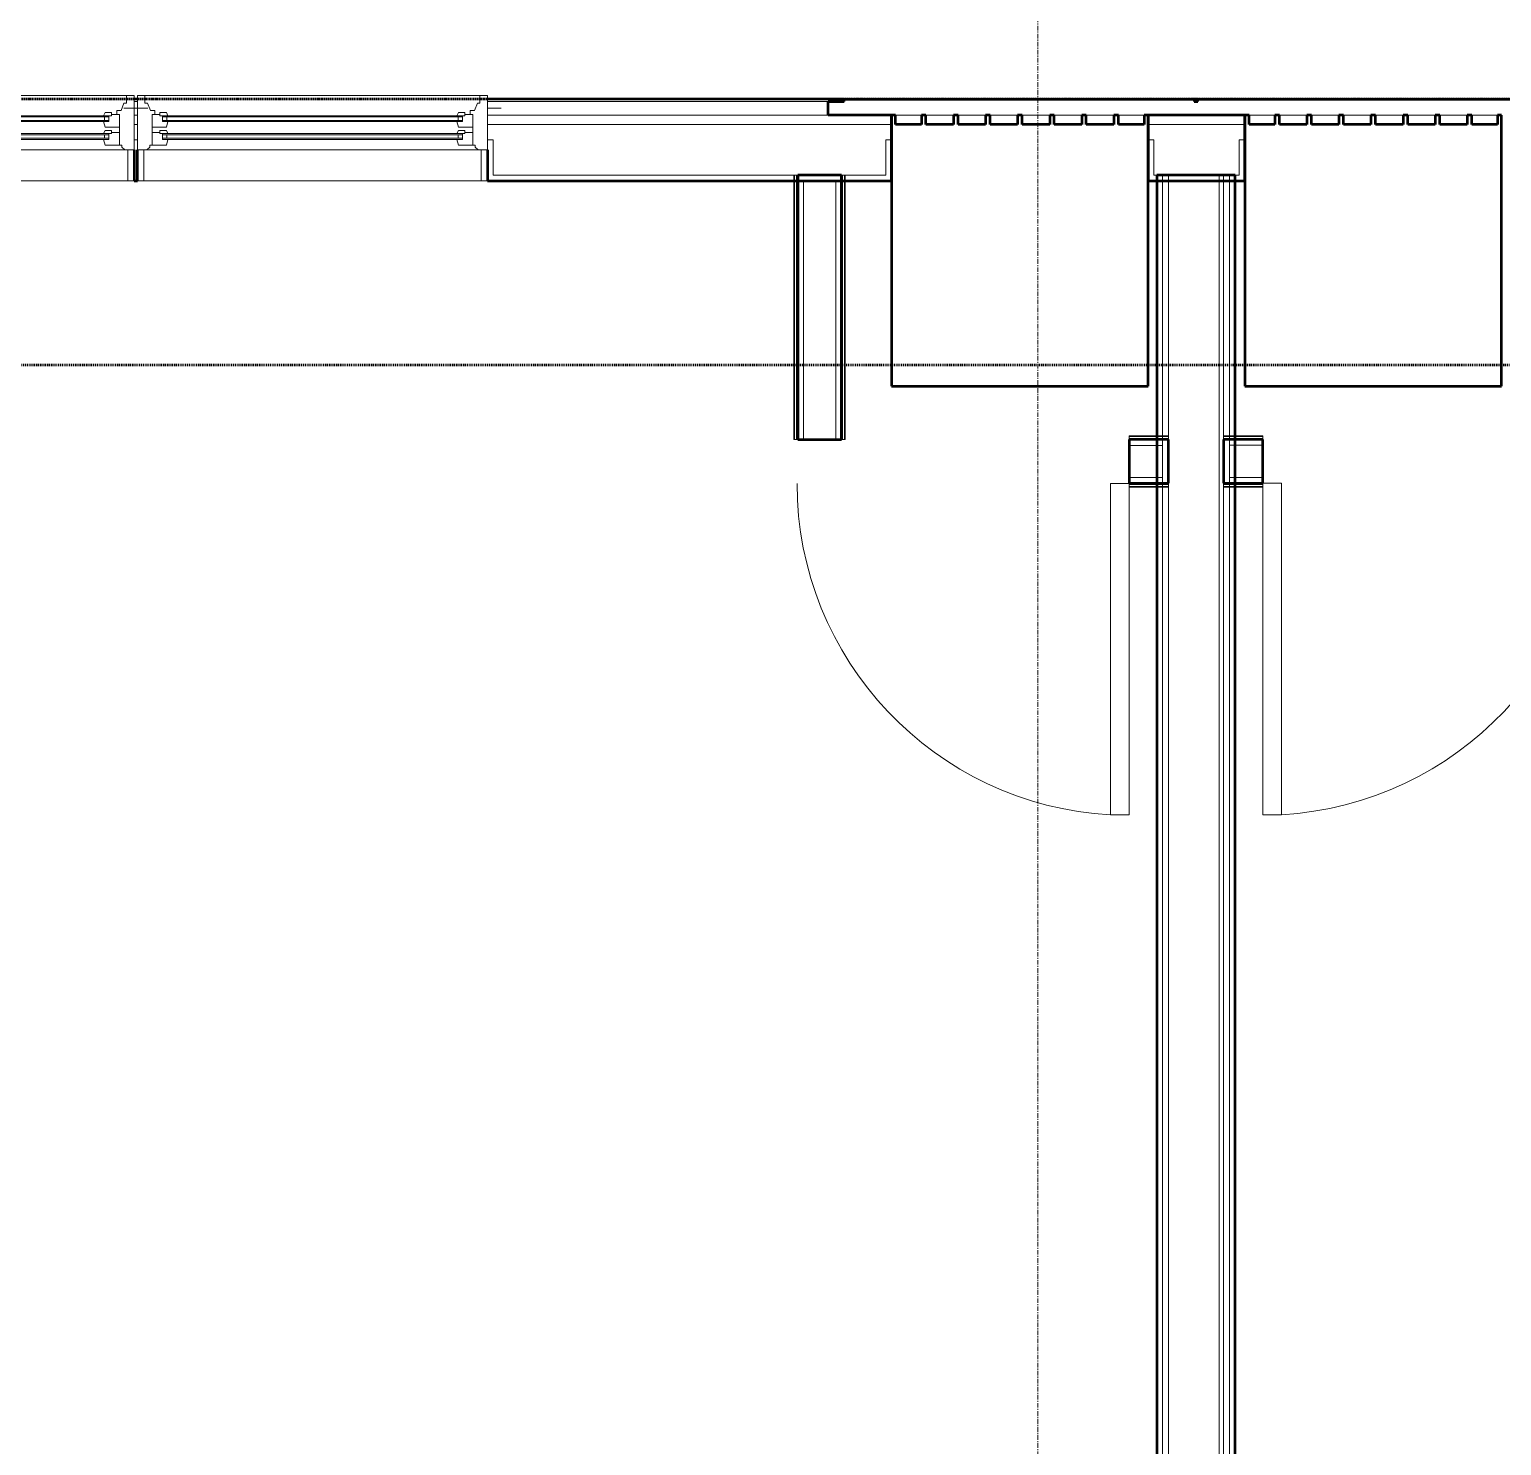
# Model space of a CAD drawing. Header units: inches. Extents: x -4218 to -1830, y 9767 to 12426.
# Drawn here: x -3263.9 to -3103.9, y 11972.3 to 12126.2 of the extents above; entities that cross this region are included whole.
import ezdxf

# ---------------------------------------------------------------- set-up
doc = ezdxf.new("R2010")
doc.units = ezdxf.units.IN
doc.header["$MEASUREMENT"] = 0
doc.linetypes.add('Dash 1_16_', pattern=[0.125, 0.0625, -0.0625])
doc.linetypes.add('Grid Line 1_2_', pattern=[0.875, 0.5, -0.125, 0.125, -0.125])
for name, color, linetype, lineweight in [('0-1', 7, 'Continuous', 5), ('0-2', 253, 'Continuous', 9), ('A-DOOR-1', 7, 'Continuous', 9), ('A-DOOR-2', 50, 'Continuous', 20), ('A-GENM', 5, 'Continuous', 9), ('A-GENM-7', 5, 'Continuous', 50), ('A-GLAZ-1', 151, 'Continuous', 9), ('A-GLAZ-2', 151, 'Continuous', 20), ('A-GLAZ-3', 151, 'Continuous', 50), ('A-WALL', 113, 'Continuous', 13), ('A-WALL-1', 250, 'Continuous', 50), ('A-WALL-2', 10, 'Continuous', 13), ('A-WALL-3', 254, 'Continuous', 9), ('A-WALL-4', 253, 'Continuous', 9), ('A-WALL-5', 252, 'Continuous', 9), ('A-WALL-6', 7, 'Continuous', 9), ('A-WALL-8', 113, 'Continuous', 9), ('A-WALL-9', 113, 'Continuous', 50), ('C-PROP-LINE-1', 91, 'Dash 1_16_', 50), ('I-WALL-1', 250, 'Continuous', 50), ('I-WALL-2', 254, 'Continuous', 9), ('I-WALL-3', 253, 'Continuous', 9), ('I-WALL-4', 252, 'Continuous', 9), ('S-GRID-1', 1, 'Grid Line 1_2_', 9)]:
    doc.layers.add(name, color=color, linetype=linetype, lineweight=lineweight)

# ---------------------------------------------------------------- blocks, each defined once
blk = doc.blocks.new('Basic Wall _ INT - W4BØF - _5_8 GYP - 2X4 WOOD_BATT_ - 5_8 GYP_ - ___-3182002-BACKGROUND - 3RD FLOOR')
at = {"layer": 'A-WALL-3'}
for p, q in [((-3175.63, 12110.34), (-3175.65, 12110.34)), ((-3175.45, 12110.34), (-3175.51, 12110.34)), ((-3175.4, 12110.34), (-3175.44, 12110.34)), ((-3175.3, 12110.34), (-3175.36, 12110.34)), ((-3175.24, 12110.34), (-3175.3, 12110.34))]:
    blk.add_line(p, q, dxfattribs=at)
at = {"layer": 'A-WALL-4'}
for p, q in [((-3175.65, 12110.34), (-3175.61, 12110.34)), ((-3175.65, 12109.71), (-3175.65, 12110.34)), ((-3175.61, 12110.34), (-3175.59, 12110.34)), ((-3175.59, 12110.34), (-3175.54, 12110.34)), ((-3175.54, 12110.34), (-3175.52, 12110.34)), ((-3175.52, 12110.34), (-3175.5, 12110.34)), ((-3175.5, 12110.34), (-3175.45, 12110.34)), ((-3175.45, 12110.34), (-3175.24, 12110.34)), ((-3175.3, 12110.34), (-3175.3, 12109.71))]:
    blk.add_line(p, q, dxfattribs=at)
at = {"layer": 'A-WALL-5'}
for p, q in [((-3175.52, 12109.71), (-3175.52, 12110.34)), ((-3175.24, 12110.34), (-3175.24, 12109.71)), ((-3175.65, 12081.6), (-3175.65, 12109.71)), ((-3175.3, 12109.71), (-3175.3, 12081.6)), ((-3175.65, 12081.6), (-3175.63, 12081.6)), ((-3175.51, 12081.6), (-3175.45, 12081.6)), ((-3175.44, 12081.6), (-3175.3, 12081.6)), ((-3175.3, 12081.6), (-3175.24, 12081.6))]:
    blk.add_line(p, q, dxfattribs=at)
at = {"layer": 'A-WALL-6'}
for p, q in [((-3175.52, 12081.6), (-3175.52, 12109.71)), ((-3175.24, 12109.71), (-3175.24, 12081.6)), ((-3175.61, 12081.6), (-3175.65, 12081.6)), ((-3175.52, 12081.6), (-3175.61, 12081.6)), ((-3175.24, 12081.6), (-3175.52, 12081.6))]:
    blk.add_line(p, q, dxfattribs=at)
blk = doc.blocks.new('Basic Wall _ INT - W4BØF - _5_8 GYP - 2X4 WOOD_BATT_ - 5_8 GYP_ - ___-3182003-BACKGROUND - 3RD FLOOR')
at = {"layer": 'A-WALL-3'}
for p, q in [((-3180.75, 12110.34), (-3180.81, 12110.34)), ((-3180.61, 12110.34), (-3180.75, 12110.34)), ((-3180.54, 12110.34), (-3180.6, 12110.34)), ((-3180.4, 12110.34), (-3180.42, 12110.34))]:
    blk.add_line(p, q, dxfattribs=at)
at = {"layer": 'A-WALL-4'}
for p, q in [((-3180.81, 12110.34), (-3180.6, 12110.34)), ((-3180.75, 12110.34), (-3180.75, 12109.71)), ((-3180.6, 12110.34), (-3180.52, 12110.34)), ((-3180.52, 12110.34), (-3180.51, 12110.34)), ((-3180.52, 12110.34), (-3180.52, 12110.34)), ((-3180.51, 12110.34), (-3180.46, 12110.34)), ((-3180.46, 12110.34), (-3180.44, 12110.34)), ((-3180.44, 12110.34), (-3180.4, 12110.34)), ((-3180.4, 12109.71), (-3180.4, 12110.34))]:
    blk.add_line(p, q, dxfattribs=at)
at = {"layer": 'A-WALL-5'}
for p, q in [((-3180.81, 12110.34), (-3180.81, 12109.71)), ((-3180.52, 12110.34), (-3180.52, 12109.71)), ((-3180.75, 12109.71), (-3180.75, 12081.6)), ((-3180.4, 12081.6), (-3180.4, 12109.71)), ((-3180.81, 12081.6), (-3180.75, 12081.6)), ((-3180.75, 12081.6), (-3180.61, 12081.6)), ((-3180.6, 12081.6), (-3180.54, 12081.6)), ((-3180.42, 12081.6), (-3180.4, 12081.6))]:
    blk.add_line(p, q, dxfattribs=at)
at = {"layer": 'A-WALL-6'}
for p, q in [((-3180.81, 12109.71), (-3180.81, 12081.6)), ((-3180.52, 12109.71), (-3180.52, 12081.6)), ((-3180.52, 12081.6), (-3180.81, 12081.6)), ((-3180.44, 12081.6), (-3180.52, 12081.6)), ((-3180.4, 12081.6), (-3180.44, 12081.6))]:
    blk.add_line(p, q, dxfattribs=at)
blk = doc.blocks.new('Basic Wall _ INT - W4BØF - _5_8 GYP - 2X4 WOOD_BATT_ - 5_8 GYP_ - ___-3182005-BACKGROUND - 3RD FLOOR')
at = {"layer": 'A-WALL-3'}
for p, q in [((-3140.12, 12076.82), (-3140.12, 12076.85)), ((-3140.12, 12076.64), (-3140.12, 12076.71)), ((-3140.12, 12076.5), (-3140.12, 12076.64)), ((-3140.12, 12076.43), (-3140.12, 12076.5))]:
    blk.add_line(p, q, dxfattribs=at)
at = {"layer": 'A-WALL-4'}
for p, q in [((-3140.78, 12076.85), (-3141.35, 12076.85)), ((-3141.35, 12076.5), (-3140.78, 12076.5)), ((-3140.12, 12076.85), (-3140.75, 12076.85)), ((-3140.75, 12076.5), (-3140.12, 12076.5)), ((-3140.12, 12076.85), (-3140.12, 12076.8)), ((-3140.12, 12076.8), (-3140.12, 12076.76)), ((-3140.12, 12076.76), (-3140.12, 12076.73)), ((-3140.12, 12076.73), (-3140.12, 12076.72)), ((-3140.12, 12076.72), (-3140.12, 12076.72)), ((-3140.12, 12076.72), (-3140.12, 12076.55)), ((-3140.12, 12076.55), (-3140.12, 12076.43))]:
    blk.add_line(p, q, dxfattribs=at)
at = {"layer": 'A-WALL-5'}
for p, q in [((-3144.4, 12076.85), (-3144.4, 12076.82)), ((-3141.37, 12076.85), (-3144.4, 12076.85)), ((-3144.4, 12076.71), (-3144.4, 12076.64)), ((-3144.4, 12076.64), (-3144.4, 12076.5)), ((-3144.4, 12076.5), (-3144.4, 12076.43)), ((-3144.4, 12076.5), (-3141.37, 12076.5)), ((-3141.35, 12076.72), (-3140.78, 12076.72)), ((-3141.35, 12076.43), (-3140.78, 12076.43)), ((-3140.75, 12076.72), (-3140.12, 12076.72)), ((-3140.75, 12076.43), (-3140.12, 12076.43))]:
    blk.add_line(p, q, dxfattribs=at)
at = {"layer": 'A-WALL-6'}
for p, q in [((-3144.4, 12076.8), (-3144.4, 12076.85)), ((-3144.4, 12076.72), (-3144.4, 12076.8)), ((-3144.4, 12076.72), (-3141.37, 12076.72)), ((-3144.4, 12076.43), (-3144.4, 12076.72)), ((-3144.4, 12076.43), (-3141.37, 12076.43))]:
    blk.add_line(p, q, dxfattribs=at)
blk = doc.blocks.new('Basic Wall _ INT - W4BØF - _5_8 GYP - 2X4 WOOD_BATT_ - 5_8 GYP_ - ___-3182004-BACKGROUND - 3RD FLOOR')
at = {"layer": 'A-WALL-3'}
for p, q in [((-3140.12, 12081.95), (-3140.12, 12082.01)), ((-3140.12, 12081.8), (-3140.12, 12081.95)), ((-3140.12, 12081.74), (-3140.12, 12081.8)), ((-3140.12, 12081.6), (-3140.12, 12081.62))]:
    blk.add_line(p, q, dxfattribs=at)
at = {"layer": 'A-WALL-4'}
for p, q in [((-3141.35, 12081.95), (-3140.78, 12081.95)), ((-3140.78, 12081.6), (-3141.35, 12081.6)), ((-3140.75, 12081.95), (-3140.12, 12081.95)), ((-3140.12, 12081.6), (-3140.75, 12081.6)), ((-3140.12, 12082.01), (-3140.12, 12081.89)), ((-3140.12, 12081.89), (-3140.12, 12081.8)), ((-3140.12, 12081.8), (-3140.12, 12081.74)), ((-3140.12, 12081.74), (-3140.12, 12081.72)), ((-3140.12, 12081.72), (-3140.12, 12081.71)), ((-3140.12, 12081.71), (-3140.12, 12081.68)), ((-3140.12, 12081.68), (-3140.12, 12081.64)), ((-3140.12, 12081.64), (-3140.12, 12081.6))]:
    blk.add_line(p, q, dxfattribs=at)
at = {"layer": 'A-WALL-5'}
for p, q in [((-3144.4, 12082.01), (-3144.4, 12081.95)), ((-3144.4, 12081.95), (-3144.4, 12081.8)), ((-3144.4, 12081.95), (-3141.37, 12081.95)), ((-3144.4, 12081.8), (-3144.4, 12081.74)), ((-3144.4, 12081.62), (-3144.4, 12081.6)), ((-3141.37, 12081.6), (-3144.4, 12081.6)), ((-3141.35, 12082.01), (-3140.78, 12082.01)), ((-3140.78, 12081.72), (-3141.35, 12081.72)), ((-3140.75, 12082.01), (-3140.12, 12082.01)), ((-3140.12, 12081.72), (-3140.75, 12081.72))]:
    blk.add_line(p, q, dxfattribs=at)
at = {"layer": 'A-WALL-6'}
for p, q in [((-3144.4, 12081.72), (-3144.4, 12082.01)), ((-3144.4, 12082.01), (-3141.37, 12082.01)), ((-3141.37, 12081.72), (-3144.4, 12081.72)), ((-3144.4, 12081.64), (-3144.4, 12081.72)), ((-3144.4, 12081.6), (-3144.4, 12081.64))]:
    blk.add_line(p, q, dxfattribs=at)
blk = doc.blocks.new('SWING - SINGLE - FLUSH - 36_ x 80_ - OFFSET PIVOT DOOR AT MAGIC PAK AND WASHER_DRYER-3199415-BACKGROUND - 3RD FLOOR')
at = {"layer": 'A-DOOR-1'}
blk.add_arc((18, -2.38), 36.07, 180, 266.8211, dxfattribs=at)
at = {"layer": 'A-DOOR-2'}
for p, q in [((16, -2.38), (16, -38.39)), ((18, -2.38), (16, -2.38)), ((18, -2.38), (18, -38.39)), ((18, -38.39), (16, -38.39))]:
    blk.add_line(p, q, dxfattribs=at)
blk = doc.blocks.new('Basic Wall _ INT - W4BØF - _5_8 GYP - 2X4 WOOD_BATT_ - 5_8 GYP_ - ___-3182008-BACKGROUND - 3RD FLOOR')
at = {"layer": 'A-WALL-3'}
for p, q in [((-3134.12, 12082.02), (-3134.12, 12081.95)), ((-3134.12, 12081.95), (-3134.12, 12081.81)), ((-3134.12, 12081.8), (-3134.12, 12081.74)), ((-3134.12, 12081.63), (-3134.12, 12081.6))]:
    blk.add_line(p, q, dxfattribs=at)
at = {"layer": 'A-WALL-4'}
for p, q in [((-3134.12, 12081.9), (-3134.12, 12082.02)), ((-3134.12, 12081.95), (-3133.5, 12081.95)), ((-3134.12, 12081.8), (-3134.12, 12081.9)), ((-3134.12, 12081.73), (-3134.12, 12081.8)), ((-3134.12, 12081.72), (-3134.12, 12081.73)), ((-3134.12, 12081.69), (-3134.12, 12081.72)), ((-3134.12, 12081.64), (-3134.12, 12081.69)), ((-3134.12, 12081.6), (-3134.12, 12081.64)), ((-3133.5, 12081.6), (-3134.12, 12081.6)), ((-3133.47, 12081.95), (-3132.89, 12081.95)), ((-3132.89, 12081.6), (-3133.47, 12081.6))]:
    blk.add_line(p, q, dxfattribs=at)
at = {"layer": 'A-WALL-5'}
for p, q in [((-3134.12, 12082.02), (-3133.5, 12082.02)), ((-3133.5, 12081.73), (-3134.12, 12081.73)), ((-3133.47, 12082.02), (-3132.89, 12082.02)), ((-3132.89, 12081.73), (-3133.47, 12081.73)), ((-3132.87, 12081.95), (-3129.85, 12081.95)), ((-3129.85, 12081.6), (-3132.87, 12081.6)), ((-3129.85, 12081.95), (-3129.85, 12082.02)), ((-3129.85, 12081.81), (-3129.85, 12081.95)), ((-3129.85, 12081.74), (-3129.85, 12081.8)), ((-3129.85, 12081.6), (-3129.85, 12081.63))]:
    blk.add_line(p, q, dxfattribs=at)
at = {"layer": 'A-WALL-6'}
for p, q in [((-3132.87, 12082.02), (-3129.85, 12082.02)), ((-3129.85, 12081.73), (-3132.87, 12081.73)), ((-3129.85, 12082.02), (-3129.85, 12081.73)), ((-3129.85, 12081.73), (-3129.85, 12081.64)), ((-3129.85, 12081.64), (-3129.85, 12081.6))]:
    blk.add_line(p, q, dxfattribs=at)
blk = doc.blocks.new('Basic Wall _ INT - W4BØF - _5_8 GYP - 2X4 WOOD_BATT_ - 5_8 GYP_ - ___-3182009-BACKGROUND - 3RD FLOOR')
at = {"layer": 'A-WALL-3'}
for p, q in [((-3134.12, 12076.85), (-3134.12, 12076.83)), ((-3134.12, 12076.71), (-3134.12, 12076.65)), ((-3134.12, 12076.65), (-3134.12, 12076.5)), ((-3134.12, 12076.5), (-3134.12, 12076.44))]:
    blk.add_line(p, q, dxfattribs=at)
at = {"layer": 'A-WALL-4'}
for p, q in [((-3134.12, 12076.81), (-3134.12, 12076.85)), ((-3133.5, 12076.85), (-3134.12, 12076.85)), ((-3134.12, 12076.73), (-3134.12, 12076.81)), ((-3134.12, 12076.56), (-3134.12, 12076.73)), ((-3134.12, 12076.44), (-3134.12, 12076.56)), ((-3134.12, 12076.5), (-3133.5, 12076.5)), ((-3132.9, 12076.85), (-3133.46, 12076.85)), ((-3133.46, 12076.5), (-3132.9, 12076.5))]:
    blk.add_line(p, q, dxfattribs=at)
at = {"layer": 'A-WALL-5'}
for p, q in [((-3134.12, 12076.73), (-3133.5, 12076.73)), ((-3134.12, 12076.44), (-3133.5, 12076.44)), ((-3133.46, 12076.73), (-3132.9, 12076.73)), ((-3133.46, 12076.44), (-3132.9, 12076.44)), ((-3129.85, 12076.85), (-3132.87, 12076.85)), ((-3132.87, 12076.5), (-3129.85, 12076.5)), ((-3129.85, 12076.83), (-3129.85, 12076.85)), ((-3129.85, 12076.65), (-3129.85, 12076.71)), ((-3129.85, 12076.5), (-3129.85, 12076.65)), ((-3129.85, 12076.44), (-3129.85, 12076.5))]:
    blk.add_line(p, q, dxfattribs=at)
at = {"layer": 'A-WALL-6'}
for p, q in [((-3132.87, 12076.73), (-3129.85, 12076.73)), ((-3132.87, 12076.44), (-3129.85, 12076.44)), ((-3129.85, 12076.85), (-3129.85, 12076.81)), ((-3129.85, 12076.81), (-3129.85, 12076.73)), ((-3129.85, 12076.73), (-3129.85, 12076.44))]:
    blk.add_line(p, q, dxfattribs=at)
blk = doc.blocks.new('SWING - SINGLE - FLUSH - 36_ x 80_ - OFFSET PIVOT DOOR AT MAGIC PAK AND WASHER_DRYER-3199414-BACKGROUND - 3RD FLOOR')
at = {"layer": 'A-DOOR-1'}
blk.add_arc((18, 2.37), 36.07, 93.1789, 180, dxfattribs=at)
at = {"layer": 'A-DOOR-2'}
for p, q in [((16, 2.37), (16, 38.39)), ((18, 38.39), (16, 38.39)), ((18, 2.37), (18, 38.39)), ((18, 2.37), (16, 2.37))]:
    blk.add_line(p, q, dxfattribs=at)
blk = doc.blocks.new('CTR - 1st Phase - Unit Layouts_rvt-1-BACKGROUND - 3RD FLOOR')
at = {"layer": 'A-WALL-1'}
for p, q in [((-3180.4, 12110.34), (-3180.4, 12081.6)), ((-3179.77, 12110.34), (-3180.4, 12110.34)), ((-3176.27, 12110.34), (-3179.77, 12110.34)), ((-3175.65, 12110.34), (-3176.27, 12110.34)), ((-3175.65, 12081.6), (-3175.65, 12110.34)), ((-3180.4, 12081.6), (-3175.65, 12081.6)), ((-3140.12, 12081.6), (-3144.4, 12081.6)), ((-3144.4, 12081.6), (-3144.4, 12076.85)), ((-3140.12, 12080.97), (-3140.12, 12081.6)), ((-3129.85, 12081.6), (-3134.12, 12081.6)), ((-3134.12, 12081.6), (-3134.12, 12080.98)), ((-3134.12, 12080.98), (-3134.12, 12077.48)), ((-3129.85, 12076.85), (-3129.85, 12081.6)), ((-3140.12, 12077.47), (-3140.12, 12080.97)), ((-3144.4, 12076.85), (-3140.12, 12076.85)), ((-3140.12, 12076.85), (-3140.12, 12077.47)), ((-3134.12, 12077.48), (-3134.12, 12076.85)), ((-3134.12, 12076.85), (-3129.85, 12076.85))]:
    blk.add_line(p, q, dxfattribs=at)
at = {"layer": 'A-WALL-2'}
for p, q in [((-3179.77, 12081.6), (-3179.77, 12109.71)), ((-3176.27, 12109.71), (-3179.77, 12109.71)), ((-3176.27, 12081.6), (-3176.27, 12109.71)), ((-3133.5, 12080.98), (-3133.5, 12077.48)), ((-3133.5, 12080.98), (-3129.85, 12080.98)), ((-3140.75, 12080.97), (-3144.4, 12080.97)), ((-3140.75, 12077.47), (-3140.75, 12080.97)), ((-3140.75, 12077.47), (-3144.4, 12077.47)), ((-3133.5, 12077.48), (-3129.85, 12077.48))]:
    blk.add_line(p, q, dxfattribs=at)
at = {"layer": 'A-WALL-3'}
for p, q in [((-3180.4, 12110.34), (-3180.4, 12109.71)), ((-3180.4, 12110.34), (-3175.65, 12110.34)), ((-3175.65, 12109.71), (-3175.65, 12110.34)), ((-3140.78, 12081.6), (-3141.35, 12081.6)), ((-3140.12, 12081.6), (-3140.75, 12081.6)), ((-3140.12, 12081.6), (-3140.12, 12076.85)), ((-3133.5, 12081.6), (-3134.12, 12081.6)), ((-3134.12, 12076.85), (-3134.12, 12081.6)), ((-3132.89, 12081.6), (-3133.47, 12081.6)), ((-3141.35, 12076.85), (-3140.78, 12076.85)), ((-3140.75, 12076.85), (-3140.12, 12076.85)), ((-3134.12, 12076.85), (-3133.5, 12076.85)), ((-3133.46, 12076.85), (-3132.9, 12076.85))]:
    blk.add_line(p, q, dxfattribs=at)
at = {"layer": 'A-WALL-4'}
for p, q in [((-3180.4, 12109.71), (-3180.4, 12081.6)), ((-3175.65, 12081.6), (-3175.65, 12109.71)), ((-3141.37, 12081.6), (-3144.4, 12081.6)), ((-3129.85, 12081.6), (-3132.87, 12081.6)), ((-3144.4, 12076.85), (-3141.37, 12076.85)), ((-3132.87, 12076.85), (-3129.85, 12076.85))]:
    blk.add_line(p, q, dxfattribs=at)
at = {"layer": 'A-WALL-5'}
for p, q in [((-3175.65, 12081.6), (-3180.4, 12081.6)), ((-3144.4, 12076.85), (-3144.4, 12081.6)), ((-3129.85, 12081.6), (-3129.85, 12076.85))]:
    blk.add_line(p, q, dxfattribs=at)
at = {"layer": '0-2'}
for name, p in [('Basic Wall _ INT - W4BØF - _5_8 GYP - 2X4 WOOD_BATT_ - 5_8 GYP_ - ___-3182003-BACKGROUND - 3RD FLOOR', (0, 0)), ('Basic Wall _ INT - W4BØF - _5_8 GYP - 2X4 WOOD_BATT_ - 5_8 GYP_ - ___-3182002-BACKGROUND - 3RD FLOOR', (0, 0)), ('Basic Wall _ INT - W4BØF - _5_8 GYP - 2X4 WOOD_BATT_ - 5_8 GYP_ - ___-3182004-BACKGROUND - 3RD FLOOR', (0, 0)), ('Basic Wall _ INT - W4BØF - _5_8 GYP - 2X4 WOOD_BATT_ - 5_8 GYP_ - ___-3182008-BACKGROUND - 3RD FLOOR', (0, 0)), ('SWING - SINGLE - FLUSH - 36_ x 80_ - OFFSET PIVOT DOOR AT MAGIC PAK AND WASHER_DRYER-3199415-BACKGROUND - 3RD FLOOR', (-3162.4, 12079.22)), ('Basic Wall _ INT - W4BØF - _5_8 GYP - 2X4 WOOD_BATT_ - 5_8 GYP_ - ___-3182005-BACKGROUND - 3RD FLOOR', (0, 0)), ('Basic Wall _ INT - W4BØF - _5_8 GYP - 2X4 WOOD_BATT_ - 5_8 GYP_ - ___-3182009-BACKGROUND - 3RD FLOOR', (0, 0))]:
    blk.add_blockref(name, p, dxfattribs=at)
at = {"layer": '0-2', "rotation": 180}
blk.add_blockref('SWING - SINGLE - FLUSH - 36_ x 80_ - OFFSET PIVOT DOOR AT MAGIC PAK AND WASHER_DRYER-3199414-BACKGROUND - 3RD FLOOR', (-3111.85, 12079.23), dxfattribs=at)
blk = doc.blocks.new('CTR - 1st Phase - Common Walls_rvt-1-BACKGROUND - 3RD FLOOR')
at = {"layer": 'A-WALL-2'}
for p, q in [((-3140.75, 11743.36), (-3140.75, 12110.34)), ((-3140.12, 11743.36), (-3140.12, 12110.34)), ((-3134.62, 11743.36), (-3134.62, 12110.34)), ((-3134.12, 11743.36), (-3134.12, 12110.34)), ((-3133.5, 11743.36), (-3133.5, 12110.34))]:
    blk.add_line(p, q, dxfattribs=at)
at = {"layer": 'I-WALL-1'}
for p, q in [((-3141.37, 12110.34), (-3141.37, 11743.36)), ((-3132.87, 12110.34), (-3141.37, 12110.34)), ((-3132.87, 11743.36), (-3132.87, 12110.34))]:
    blk.add_line(p, q, dxfattribs=at)
at = {"layer": 'I-WALL-2'}
for p, q in [((-3141.37, 12110.34), (-3133.5, 12110.34)), ((-3133.5, 12110.34), (-3132.87, 12110.34))]:
    blk.add_line(p, q, dxfattribs=at)
at = {"layer": 'I-WALL-3'}
for p, q in [((-3141.37, 12110.32), (-3141.37, 12109.71)), ((-3132.87, 12109.71), (-3132.87, 12110.34)), ((-3141.37, 12082.01), (-3141.37, 12081.93)), ((-3141.37, 12081.89), (-3141.37, 12081.83)), ((-3141.37, 12081.6), (-3141.37, 12076.85)), ((-3132.87, 12081.9), (-3132.87, 12081.98)), ((-3132.87, 12081.8), (-3132.87, 12081.87)), ((-3132.87, 12076.85), (-3132.87, 12081.6)), ((-3141.37, 12076.64), (-3141.37, 12076.58)), ((-3141.37, 12076.55), (-3141.37, 12076.47)), ((-3132.87, 12076.56), (-3132.87, 12076.62)), ((-3132.87, 12076.44), (-3132.87, 12076.52))]:
    blk.add_line(p, q, dxfattribs=at)
at = {"layer": 'I-WALL-4'}
for p, q in [((-3141.37, 12109.71), (-3141.37, 12082.01)), ((-3132.87, 12082.02), (-3132.87, 12109.71)), ((-3141.37, 12076.43), (-3141.37, 11743.36)), ((-3132.87, 11743.36), (-3132.87, 12076.44))]:
    blk.add_line(p, q, dxfattribs=at)
blk = doc.blocks.new('Window-Double_Hung-Andersen-400_Series-Tilt_Wash - DOUBLE HUNG - COTTAGE - 3RD FLOOR-2888224-BACKGROUND - 3RD FLOOR')
at = {"layer": 'A-GLAZ-1'}
for p, q in [((-16.29, 2.5), (-15.7, 2.5)), ((-16.29, 2.12), (-15.7, 2.12)), ((-15.82, 2.5), (-15.82, 2.12)), ((-15.7, 2.62), (15.7, 2.62)), ((-15.7, 2.5), (15.7, 2.5)), ((-15.7, 2.12), (15.7, 2.12)), ((-15.7, 2), (15.7, 2)), ((16.29, 2.5), (15.7, 2.5)), ((16.29, 2.12), (15.7, 2.12)), ((15.82, 2.5), (15.82, 2.12)), ((-16.29, 0.56), (-15.7, 0.56)), ((-16.29, 0.19), (-15.7, 0.19)), ((-15.82, 0.56), (-15.82, 0.19)), ((-15.7, 0.69), (15.7, 0.69)), ((-15.7, 0.56), (15.7, 0.56)), ((-15.7, 0.19), (15.7, 0.19)), ((-15.7, 0.06), (15.7, 0.06)), ((16.29, 0.56), (15.7, 0.56)), ((16.29, 0.19), (15.7, 0.19)), ((15.82, 0.56), (15.82, 0.19)), ((18.95, -1.06), (-18.95, -1.06)), ((-18.95, -1.06), (-18.95, -4.44)), ((-18.32, -1.06), (-18.32, -4.44)), ((18.32, -1.06), (18.32, -4.44)), ((18.95, -4.44), (18.95, -1.06)), ((-19.01, -3.94), (-19.01, -2.44)), ((-19.01, -2.44), (-18.95, -2.44)), ((18.95, -2.44), (19.01, -2.44)), ((19.01, -2.44), (19.01, -3.94)), ((-18.95, -3.94), (-19.01, -3.94)), ((-18.95, -4.44), (18.95, -4.44)), ((19.01, -3.94), (18.95, -3.94))]:
    blk.add_line(p, q, dxfattribs=at)
at = {"layer": 'A-GLAZ-2'}
for p, q in [((19.01, 4.81), (-19.01, 4.81)), ((-19.01, 4.81), (-19.01, -1.06)), ((-18.2, 4.81), (-18.2, 4)), ((18.2, 4.81), (18.2, 4)), ((19.01, -1.06), (19.01, 4.81)), ((-19.01, 3.44), (-20.51, 3.44)), ((-18.2, 4), (-17.92, 4)), ((-17.92, 4), (-17.61, 3.19)), ((17.92, 4), (17.61, 3.19)), ((18.2, 4), (17.92, 4)), ((19.01, 3.44), (20.51, 3.44)), ((-17.61, 3.19), (-17.14, 3.19)), ((-17.42, 2.75), (-16.57, 2.75)), ((-17.42, 2.75), (-17.42, -0.56)), ((-17.14, 3.19), (-17.14, 2.75)), ((-15.86, 2.97), (-16.57, 2.97)), ((-16.57, 2.62), (-16.57, 2.97)), ((-15.7, 2.62), (-16.57, 2.62)), ((-16.29, 2.62), (-16.29, 2)), ((-15.7, 2), (-16.29, 2)), ((-15.86, 2.97), (-15.7, 2.62)), ((-15.86, 1.37), (-15.7, 2)), ((15.86, 2.97), (15.7, 2.62)), ((15.7, 2.62), (16.57, 2.62)), ((15.7, 2), (16.29, 2)), ((15.86, 1.37), (15.7, 2)), ((15.86, 2.97), (16.57, 2.97)), ((16.29, 2.62), (16.29, 2)), ((16.57, 2.62), (16.57, 2.97)), ((17.42, 2.75), (16.57, 2.75)), ((17.14, 3.19), (17.14, 2.75)), ((17.61, 3.19), (17.14, 3.19)), ((17.42, 2.75), (17.42, -0.56)), ((-17.42, 1.37), (-15.86, 1.37)), ((-17.42, 0.81), (-16.57, 0.81)), ((-15.86, 1.03), (-16.57, 1.03)), ((-16.57, 0.69), (-16.57, 1.03)), ((-15.7, 0.69), (-16.57, 0.69)), ((-16.29, 0.69), (-16.29, 0.06)), ((-15.7, 0.06), (-16.29, 0.06)), ((-15.86, 1.03), (-15.7, 0.69)), ((-15.86, -0.56), (-15.7, 0.06)), ((15.86, 1.03), (15.7, 0.69)), ((15.7, 0.69), (16.57, 0.69)), ((15.7, 0.06), (16.29, 0.06)), ((15.86, -0.56), (15.7, 0.06)), ((17.42, 1.37), (15.86, 1.37)), ((15.86, 1.03), (16.57, 1.03)), ((16.29, 0.69), (16.29, 0.06)), ((16.57, 0.69), (16.57, 1.03)), ((17.42, 0.81), (16.57, 0.81)), ((-19.01, -1.06), (19.01, -1.06)), ((-17.67, -0.78), (-18, -1.06)), ((-17.67, -0.78), (-17.67, -0.56)), ((-17.67, -0.56), (-15.86, -0.56)), ((17.67, -0.56), (15.86, -0.56)), ((17.67, -0.78), (17.67, -0.56)), ((17.67, -0.78), (18, -1.06))]:
    blk.add_line(p, q, dxfattribs=at)
blk = doc.blocks.new('Perforated Panel at Magic-Pak - hvac panel - 3rd floor-2505074-BACKGROUND - 3RD FLOOR')
at = {"layer": 'A-GLAZ-3'}
for p, q in [((-19.01, -4.38), (19.01, -4.38)), ((-19.01, -4.44), (-19.01, -4.38)), ((19.01, -4.44), (-19.01, -4.44)), ((19.01, -4.38), (19.01, -4.44))]:
    blk.add_line(p, q, dxfattribs=at)
blk = doc.blocks.new('V-Series_EWC4_SPVU_RFA_2015 - 2ND AND 3RD FLOOR-2226480-BACKGROUND - 3RD FLOOR')
at = {"layer": 'A-GENM'}
for p, q in [((-3858.97, 11733.36), (-3858.97, 11736.15)), ((-3858.97, 11729.87), (-3858.97, 11732.86)), ((-3858.97, 11726.39), (-3858.97, 11729.37)), ((-3858.97, 11722.9), (-3858.97, 11725.89)), ((-3858.97, 11719.42), (-3858.97, 11722.4)), ((-3858.97, 11715.93), (-3858.97, 11718.92)), ((-3858.97, 11712.45), (-3858.97, 11715.43)), ((-3858.97, 11709.15), (-3858.97, 11711.95))]:
    blk.add_line(p, q, dxfattribs=at)
at = {"layer": 'A-GENM-7'}
for p, q in [((-3829.54, 11736.59), (-3858.97, 11736.59)), ((-3858.97, 11736.59), (-3858.97, 11736.15)), ((-3858.97, 11736.15), (-3857.97, 11736.15)), ((-3857.97, 11736.15), (-3857.97, 11733.36)), ((-3829.54, 11708.71), (-3829.54, 11736.59)), ((-3857.97, 11733.36), (-3858.97, 11733.36)), ((-3858.97, 11733.36), (-3858.97, 11732.86)), ((-3858.97, 11732.86), (-3857.97, 11732.86)), ((-3857.97, 11732.86), (-3857.97, 11729.87)), ((-3857.97, 11729.87), (-3858.97, 11729.87)), ((-3858.97, 11729.87), (-3858.97, 11729.37)), ((-3858.97, 11729.37), (-3857.97, 11729.37)), ((-3857.97, 11729.37), (-3857.97, 11726.39)), ((-3857.97, 11726.39), (-3858.97, 11726.39)), ((-3858.97, 11726.39), (-3858.97, 11725.89)), ((-3858.97, 11725.89), (-3857.97, 11725.89)), ((-3857.97, 11725.89), (-3857.97, 11722.9)), ((-3857.97, 11722.9), (-3858.97, 11722.9)), ((-3858.97, 11722.9), (-3858.97, 11722.4)), ((-3858.97, 11722.4), (-3857.97, 11722.4)), ((-3857.97, 11722.4), (-3857.97, 11719.42)), ((-3857.97, 11719.42), (-3858.97, 11719.42)), ((-3858.97, 11719.42), (-3858.97, 11718.92)), ((-3858.97, 11718.92), (-3857.97, 11718.92)), ((-3857.97, 11718.92), (-3857.97, 11715.93)), ((-3857.97, 11715.93), (-3858.97, 11715.93)), ((-3858.97, 11715.93), (-3858.97, 11715.43)), ((-3858.97, 11715.43), (-3857.97, 11715.43)), ((-3857.97, 11715.43), (-3857.97, 11712.45)), ((-3857.97, 11712.45), (-3858.97, 11712.45)), ((-3858.97, 11712.45), (-3858.97, 11711.95)), ((-3858.97, 11711.95), (-3857.97, 11711.95)), ((-3857.97, 11711.95), (-3857.97, 11709.15)), ((-3857.97, 11709.15), (-3858.97, 11709.15)), ((-3858.97, 11709.15), (-3858.97, 11708.71)), ((-3858.97, 11708.71), (-3829.54, 11708.71))]:
    blk.add_line(p, q, dxfattribs=at)
blk = doc.blocks.new('Family - ___-2835860-BACKGROUND - 3RD FLOOR')
at = {"layer": 'C-PROP-LINE-1'}
blk.add_line((-2636.92, 12118.59), (-3860.72, 12118.59), dxfattribs=at)
blk = doc.blocks.new('Family - ___-2835903-BACKGROUND - 3RD FLOOR')
at = {"layer": 'C-PROP-LINE-1'}
blk.add_line((-2096.45, 12089.69), (-3831.82, 12089.69), dxfattribs=at)
blk = doc.blocks.new('Family - ___-2835932-BACKGROUND - 3RD FLOOR')
at = {"layer": 'C-PROP-LINE-1'}
blk.add_line((-2067.55, 12118.59), (-3860.72, 12118.59), dxfattribs=at)

msp = doc.modelspace()

# ---------------------------------------------------------------- linework, layer by layer
at = {"layer": 'A-WALL'}
for p, q in [((-3252.14, 12118.34), (-3252.51, 12118.34)), ((-3177.09, 12118.34), (-3214.11, 12118.34)), ((-3252.14, 12116.84), (-3252.51, 12116.84)), ((-3177.09, 12116.84), (-3214.11, 12116.84)), ((-3252.14, 12115.84), (-3252.51, 12115.84)), ((-3170.2, 12115.84), (-3214.11, 12115.84)), ((-3131.8, 12115.84), (-3142.32, 12115.84)), ((-3252.14, 12114.15), (-3252.51, 12114.15)), ((-3213.49, 12114.15), (-3214.11, 12114.15)), ((-3213.49, 12114.15), (-3213.49, 12110.34)), ((-3170.82, 12110.34), (-3170.82, 12114.15)), ((-3170.2, 12114.15), (-3170.82, 12114.15)), ((-3141.7, 12114.15), (-3142.32, 12114.15)), ((-3141.7, 12114.15), (-3141.7, 12110.34)), ((-3132.42, 12110.34), (-3132.42, 12114.15)), ((-3131.8, 12114.15), (-3132.42, 12114.15)), ((-3213.49, 12110.34), (-3170.82, 12110.34)), ((-3141.7, 12110.34), (-3132.42, 12110.34))]:
    msp.add_line(p, q, dxfattribs=at)
at = {"layer": 'A-WALL-8'}
for p, q in [((-3252.51, 12109.71), (-3252.57, 12109.71)), ((-3252.07, 12109.71), (-3252.14, 12109.71)), ((-3214.11, 12109.71), (-3214.17, 12109.71))]:
    msp.add_line(p, q, dxfattribs=at)
at = {"layer": 'A-WALL-9'}
for p, q in [((-3252.14, 12118.59), (-3252.51, 12118.59)), ((-3175.34, 12118.59), (-3214.11, 12118.59)), ((-3177.09, 12116.84), (-3177.09, 12118.34)), ((-3177.09, 12118.34), (-3175.34, 12118.34)), ((-3175.34, 12118.34), (-3175.34, 12118.59)), ((-3136.94, 12118.59), (-3137.31, 12118.59)), ((-3137.31, 12118.59), (-3137.31, 12118.34)), ((-3137.31, 12118.34), (-3136.94, 12118.34)), ((-3136.94, 12118.34), (-3136.94, 12118.59)), ((-3170.2, 12116.84), (-3177.09, 12116.84)), ((-3170.2, 12109.71), (-3170.2, 12116.84)), ((-3131.8, 12116.84), (-3142.32, 12116.84)), ((-3142.32, 12116.84), (-3142.32, 12109.71)), ((-3131.8, 12109.71), (-3131.8, 12116.84)), ((-3252.51, 12113.09), (-3252.51, 12109.71)), ((-3252.14, 12109.71), (-3252.14, 12113.09)), ((-3214.11, 12113.09), (-3214.11, 12109.71)), ((-3252.51, 12109.71), (-3252.14, 12109.71)), ((-3214.11, 12109.71), (-3170.2, 12109.71)), ((-3142.32, 12109.71), (-3131.8, 12109.71))]:
    msp.add_line(p, q, dxfattribs=at)
at = {"layer": 'S-GRID-1'}
msp.add_line((-3154.32, 9836.18), (-3154.32, 12376.81), dxfattribs=at)

# ---------------------------------------------------------------- block references
at = {"layer": '0-1'}
for name in ['CTR - 1st Phase - Unit Layouts_rvt-1-BACKGROUND - 3RD FLOOR', 'CTR - 1st Phase - Common Walls_rvt-1-BACKGROUND - 3RD FLOOR']:
    msp.add_blockref(name, (0, 0), dxfattribs=at)
at = {"layer": 'A-GENM', "rotation": 269.9999999999999}
for p in [(-14878.91, 8257.87), (-14840.51, 8257.87)]:
    msp.add_blockref('V-Series_EWC4_SPVU_RFA_2015 - 2ND AND 3RD FLOOR-2226480-BACKGROUND - 3RD FLOOR', p, dxfattribs=at)
at = {"layer": 'A-GLAZ-1'}
for p in [(-3271.52, 12114.15), (-3233.12, 12114.15)]:
    msp.add_blockref('Window-Double_Hung-Andersen-400_Series-Tilt_Wash - DOUBLE HUNG - COTTAGE - 3RD FLOOR-2888224-BACKGROUND - 3RD FLOOR', p, dxfattribs=at)
at = {"layer": 'A-GLAZ-1', "rotation": 180}
for p in [(-3156.32, 12114.15), (-3117.92, 12114.15)]:
    msp.add_blockref('Perforated Panel at Magic-Pak - hvac panel - 3rd floor-2505074-BACKGROUND - 3RD FLOOR', p, dxfattribs=at)
at = {"layer": 'C-PROP-LINE-1'}
for name in ['Family - ___-2835860-BACKGROUND - 3RD FLOOR', 'Family - ___-2835932-BACKGROUND - 3RD FLOOR', 'Family - ___-2835903-BACKGROUND - 3RD FLOOR']:
    msp.add_blockref(name, (0, 0), dxfattribs=at)

doc.saveas('drawing.dxf')
